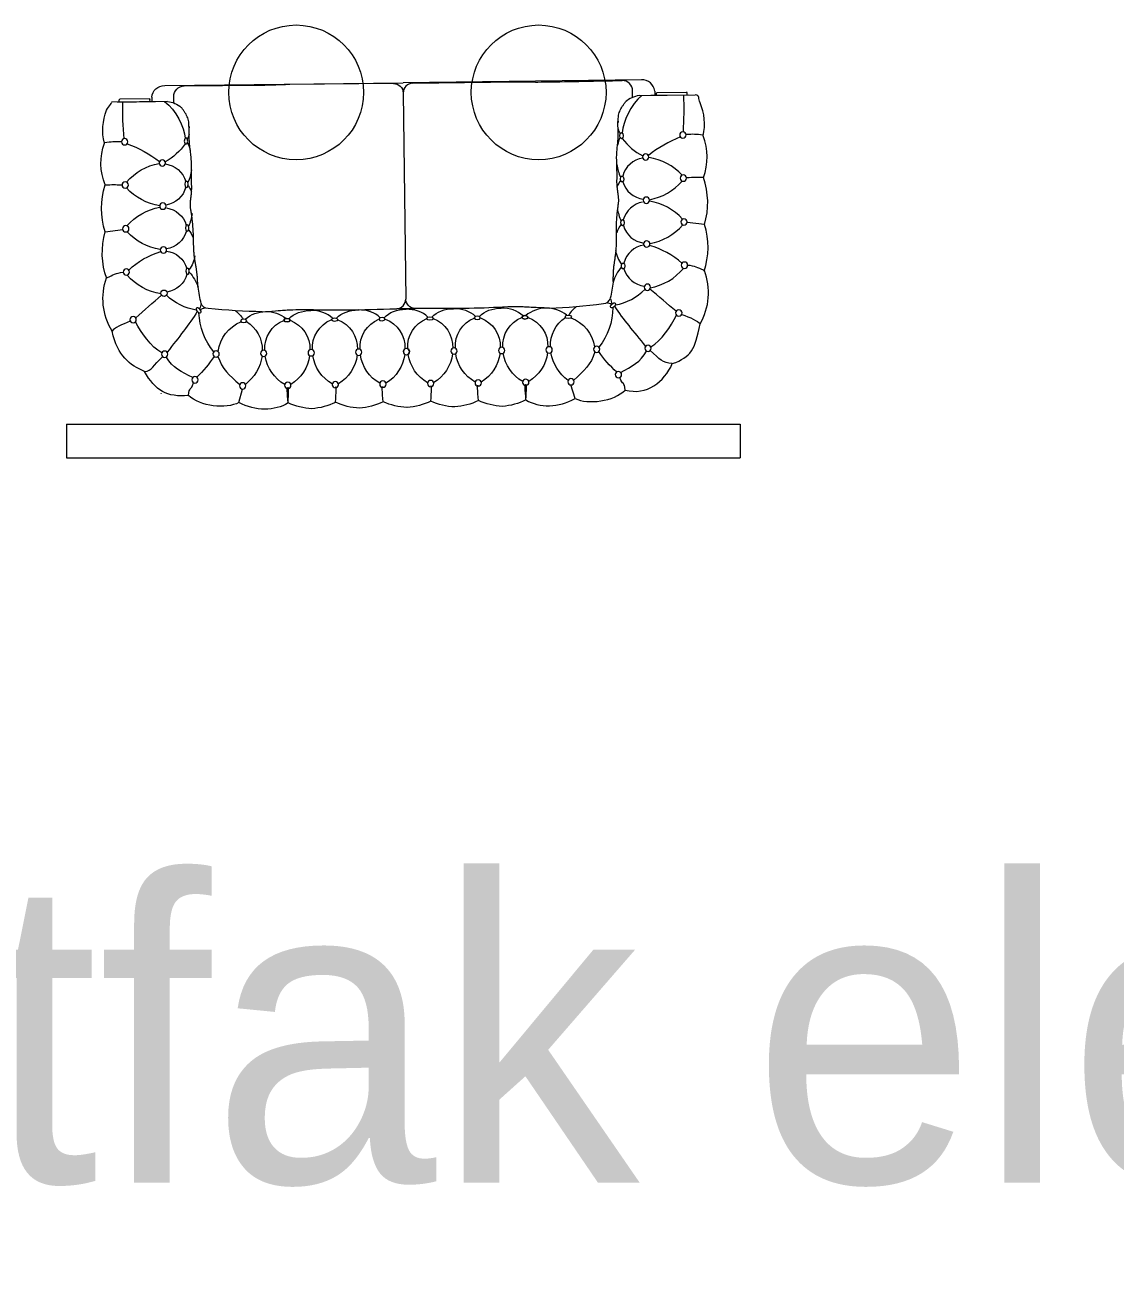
# Model space of a CAD drawing. Header units: centimetres. Extents: x -72470 to -43129, y -18750 to -16337.
# Drawn here: x -54531.6 to -54208, y -18641.7 to -18270.9 of the extents above; entities that cross this region are included whole.
import ezdxf

# ---------------------------------------------------------------- set-up
doc = ezdxf.new("R2010")
doc.units = ezdxf.units.CM
doc.header["$MEASUREMENT"] = 0
doc.linetypes.add('DUZ', pattern=[0])
doc.layers.get('0').update_dxf_attribs({"linetype": 'DUZ', "lineweight": 0})
doc.layers.add('Auto-AhsapMobilya', color=34, linetype='Continuous', lineweight=20)
doc.layers.add('TEFRIS', color=30, linetype='Continuous', lineweight=9)
doc.styles.add('TAKSİM', font='GOTHIC.TTF', dxfattribs={"height": 20})

# ---------------------------------------------------------------- blocks, each defined once
blk = doc.blocks.new('jkilil')
at = {"layer": 'Auto-AhsapMobilya'}
for p, q in [((-49196.3, 45460.7), (-49195.15, 45456.68)), ((-49096.5, 45460.7), (-49097.66, 45456.68)), ((-49143.7, 45433.42), (-49149.1, 45433.42)), ((-49149.1, 45433.42), (-49143.7, 45433.42)), ((-49146.4, 45369.4), (-49146.4, 45430.56)), ((-49146.4, 45369.4), (-49146.4, 45430.56)), ((-49235.38, 45409.52), (-49230.19, 45408.89)), ((-49057.43, 45409.52), (-49062.61, 45408.89)), ((-49216.43, 45371.03), (-49233.08, 45371.03)), ((-49231.23, 45371.03), (-49219.93, 45371.03)), ((-49230.73, 45371.03), (-49230.73, 45370.38)), ((-49221.81, 45370.19), (-49230.54, 45370.19)), ((-49221.61, 45371.03), (-49221.61, 45370.38)), ((-49221.09, 45369.74), (-49221.09, 45371.03)), ((-49076.37, 45371.03), (-49059.72, 45371.03)), ((-49061.57, 45371.03), (-49072.87, 45371.03)), ((-49071.71, 45369.74), (-49071.71, 45371.03)), ((-49071.19, 45371.03), (-49071.19, 45370.38)), ((-49071, 45370.19), (-49062.26, 45370.19)), ((-49062.07, 45371.03), (-49062.07, 45370.38)), ((-49217.17, 45366.33), (-49146.4, 45366.37)), ((-49149.26, 45366.54), (-49180.07, 45366.48)), ((-49075.63, 45366.33), (-49146.4, 45366.37)), ((-49143.54, 45366.54), (-49112.73, 45366.48))]:
    blk.add_line(p, q, dxfattribs=at)
for centre, radius in [((-49195.15, 45455.74), 0.937), ((-49181.73, 45455.74), 0.938), ((-49181.73, 45455.74), 0.938), ((-49167.61, 45455.74), 0.938), ((-49153.5, 45455.74), 0.938), ((-49139.3, 45455.74), 0.938), ((-49125.19, 45455.74), 0.938), ((-49111.07, 45455.74), 0.938), ((-49111.07, 45455.74), 0.938), ((-49097.66, 45455.74), 0.937), ((-49209.27, 45453.79), 0.957), ((-49209.27, 45453.79), 0.957), ((-49083.54, 45453.79), 0.957), ((-49083.54, 45453.79), 0.957), ((-49218.16, 45446.06), 0.937), ((-49202.91, 45446.17), 0.939), ((-49202.91, 45446.17), 0.939), ((-49202.91, 45446.17), 0.939), ((-49202.91, 45446.17), 0.939), ((-49188.78, 45446.18), 0.937), ((-49174.67, 45446.18), 0.94), ((-49174.67, 45446.18), 0.94), ((-49174.67, 45446.18), 0.94), ((-49174.67, 45446.18), 0.94), ((-49174.67, 45446.18), 0.937), ((-49160.56, 45446.18), 0.937), ((-49160.56, 45446.18), 0.937), ((-49146.44, 45446.18), 0.94), ((-49146.44, 45446.18), 0.94), ((-49146.44, 45446.18), 0.94), ((-49146.44, 45446.18), 0.94), ((-49146.44, 45446.18), 0.937), ((-49146.36, 45446.18), 0.94), ((-49146.36, 45446.18), 0.94), ((-49146.36, 45446.18), 0.94), ((-49146.36, 45446.18), 0.94), ((-49146.36, 45446.18), 0.937), ((-49132.25, 45446.18), 0.937), ((-49132.25, 45446.18), 0.937), ((-49118.13, 45446.18), 0.94), ((-49118.13, 45446.18), 0.94), ((-49118.13, 45446.18), 0.94), ((-49118.13, 45446.18), 0.94), ((-49118.13, 45446.18), 0.937), ((-49104.02, 45446.18), 0.937), ((-49089.89, 45446.17), 0.939), ((-49089.89, 45446.17), 0.939), ((-49089.89, 45446.17), 0.939), ((-49089.89, 45446.17), 0.939), ((-49074.64, 45446.06), 0.937), ((-49227.43, 45435.7), 0.956), ((-49065.37, 45435.7), 0.956), ((-49229.27, 45421.53), 0.939), ((-49063.53, 45421.53), 0.939), ((-49218.16, 45415.12), 0.937), ((-49218.16, 45415.12), 0.937), ((-49074.64, 45415.12), 0.937), ((-49074.64, 45415.12), 0.937), ((-49229.27, 45408.7), 0.939), ((-49063.53, 45408.7), 0.939), ((-49218.18, 45402.1), 0.939), ((-49074.62, 45402.1), 0.939), ((-49229.27, 45395.69), 0.939), ((-49063.53, 45395.69), 0.939), ((-49218.16, 45389.28), 0.937), ((-49074.64, 45389.28), 0.937), ((-49229.27, 45382.87), 0.939), ((-49063.53, 45382.87), 0.939)]:
    blk.add_circle(centre, radius, dxfattribs=at)
for centre, radius, start, end in [((-49173.57, 45443.67), 19.13, 93.3067, 115.2604), ((-49175.78, 45443.67), 19.13, 64.7396, 86.6933), ((-49159.45, 45443.67), 19.13, 93.3067, 115.2604), ((-49161.66, 45443.67), 19.13, 64.7396, 86.6933), ((-49161.66, 45443.67), 19.13, 64.7396, 86.6933), ((-49145.34, 45443.67), 19.13, 93.3067, 115.2604), ((-49147.47, 45443.67), 19.13, 64.7396, 86.6933), ((-49131.14, 45443.67), 19.13, 93.3067, 115.2604), ((-49131.14, 45443.67), 19.13, 93.3067, 115.2604), ((-49133.35, 45443.67), 19.13, 64.7396, 86.6933), ((-49117.03, 45443.67), 19.13, 93.3067, 115.2604), ((-49119.23, 45443.67), 19.13, 64.7396, 86.6933), ((-49228.94, 45430.4), 30.29, 32.9588, 48.1933), ((-49202.24, 45444.77), 13.18, 9.7049, 53.0528), ((-49176.69, 45445.35), 11.74, 120.3941, 171.9802), ((-49186.77, 45445.35), 11.74, 8.0198, 59.6059), ((-49162.58, 45445.35), 11.74, 120.3941, 171.9802), ((-49172.65, 45445.35), 11.74, 8.0198, 59.6059), ((-49148.46, 45445.35), 11.74, 120.3941, 171.9802), ((-49158.53, 45445.35), 11.74, 8.0198, 59.6059), ((-49134.27, 45445.35), 11.74, 120.3941, 171.9802), ((-49144.34, 45445.35), 11.74, 8.0198, 59.6059), ((-49120.15, 45445.35), 11.74, 120.3941, 171.9802), ((-49130.22, 45445.35), 11.74, 8.0198, 59.6059), ((-49106.03, 45445.35), 11.74, 120.3941, 171.9802), ((-49116.11, 45445.35), 11.74, 8.0198, 59.6059), ((-49090.56, 45444.77), 13.18, 126.9472, 170.2951), ((-49063.86, 45430.4), 30.29, 131.8067, 147.0412), ((-49188.66, 45433.46), 19.19, 141.0604, 178.7931), ((-49104.14, 45433.46), 19.19, 1.2069, 38.9396), ((-49191.21, 45447.14), 11.24, 188.6612, 248.1228), ((-49199.23, 45445.08), 10.06, 302.9964, 1.3646), ((-49179.43, 45444.83), 8.98, 176.8283, 248.7791), ((-49184.02, 45444.83), 8.98, 291.2209, 3.1717), ((-49165.32, 45444.83), 8.98, 176.8283, 248.7791), ((-49169.91, 45444.83), 8.98, 291.2209, 3.1717), ((-49151.2, 45444.83), 8.98, 176.8283, 248.7791), ((-49155.79, 45444.83), 8.98, 291.2209, 3.1717), ((-49137.01, 45444.83), 8.98, 176.8283, 248.7791), ((-49141.6, 45444.83), 8.98, 291.2209, 3.1717), ((-49122.89, 45444.83), 8.98, 176.8283, 248.7791), ((-49127.48, 45444.83), 8.98, 291.2209, 3.1717), ((-49108.78, 45444.83), 8.98, 176.8283, 248.7791), ((-49113.37, 45444.83), 8.98, 291.2209, 3.1717), ((-49093.57, 45445.08), 10.06, 178.6354, 237.0036), ((-49101.6, 45447.14), 11.24, 291.8772, 351.3388), ((-49160.02, 45420.14), 48.37, 166.9084, 172.6743), ((-49132.78, 45420.14), 48.37, 7.3257, 13.0916)]:
    blk.add_arc(centre, radius, start, end, dxfattribs=at)
for points in [[(-49196.3, 45460.7), (-49200.25, 45462.62), (-49207.73, 45461.75), (-49211.24, 45458.37)], [(-49181.72, 45460.97), (-49185.66, 45463.43), (-49191.47, 45463.33), (-49196.3, 45460.7)], [(-49181.72, 45460.97), (-49181.96, 45458.25), (-49181.99, 45455.51), (-49181.77, 45456.68)], [(-49181.73, 45460.97), (-49181.5, 45458.25), (-49181.47, 45455.51), (-49181.68, 45456.68)], [(-49167.61, 45460.97), (-49167.38, 45458.25), (-49167.35, 45455.51), (-49167.57, 45456.68)], [(-49153.5, 45460.97), (-49153.73, 45458.25), (-49153.76, 45455.51), (-49153.55, 45456.68)], [(-49139.3, 45460.97), (-49139.07, 45458.25), (-49139.04, 45455.51), (-49139.26, 45456.68)], [(-49125.19, 45460.97), (-49125.42, 45458.25), (-49125.45, 45455.51), (-49125.24, 45456.68)], [(-49111.07, 45460.97), (-49111.3, 45458.25), (-49111.33, 45455.51), (-49111.12, 45456.68)], [(-49111.08, 45460.97), (-49107.14, 45463.43), (-49101.33, 45463.33), (-49096.5, 45460.7)], [(-49111.08, 45460.97), (-49110.85, 45458.25), (-49110.82, 45455.51), (-49111.03, 45456.68)], [(-49096.5, 45460.7), (-49092.55, 45462.62), (-49085.07, 45461.75), (-49081.56, 45458.37)], [(-49211.24, 45458.37), (-49217.64, 45459), (-49221.17, 45456.8), (-49224.2, 45451.13)], [(-49211.24, 45458.37), (-49211.04, 45455.77), (-49210.52, 45457.11), (-49209.7, 45454.64)], [(-49081.56, 45458.37), (-49081.76, 45455.77), (-49082.28, 45457.11), (-49083.1, 45454.64)], [(-49081.56, 45458.37), (-49075.16, 45460.21), (-49069.94, 45456.1), (-49067.49, 45450.72)], [(-49209.95, 45453.12), (-49213.23, 45451.33), (-49215.93, 45450.17), (-49217.73, 45446.89)], [(-49202.37, 45446.95), (-49201.14, 45450.7), (-49199.13, 45452.47), (-49195.97, 45455.3)], [(-49090.43, 45446.95), (-49091.66, 45450.7), (-49093.67, 45452.47), (-49096.83, 45455.3)], [(-49082.86, 45453.12), (-49079.57, 45451.33), (-49076.87, 45450.17), (-49075.07, 45446.89)], [(-49224.2, 45451.13), (-49228.62, 45449.14), (-49232.11, 45446.5), (-49233.68, 45439.04)], [(-49224.2, 45451.13), (-49221.86, 45450.93), (-49221.79, 45449.35), (-49218.78, 45446.76)], [(-49067.49, 45450.72), (-49070.49, 45450.52), (-49071.02, 45449.35), (-49074.02, 45446.76)], [(-49067.49, 45450.72), (-49061.8, 45448.73), (-49060.72, 45446.71), (-49059.12, 45439.04)], [(-49219, 45445.63), (-49222.27, 45443.83), (-49224.97, 45439.67), (-49226.76, 45436.38)], [(-49208.35, 45433.49), (-49210.84, 45437.43), (-49213.89, 45440.98), (-49217.41, 45445.49)], [(-49084.45, 45433.49), (-49081.97, 45437.43), (-49078.91, 45440.98), (-49075.39, 45445.49)], [(-49073.81, 45445.63), (-49070.53, 45443.83), (-49067.83, 45439.67), (-49066.04, 45436.38)], [(-49233.68, 45439.04), (-49236.55, 45434.25), (-49237.1, 45428.41), (-49235.17, 45423.17)], [(-49228.28, 45436.13), (-49230.73, 45437.11), (-49233.18, 45438.08), (-49233.68, 45439.04)], [(-49064.52, 45436.13), (-49062.07, 45437.11), (-49059.63, 45438.08), (-49059.12, 45439.04)], [(-49059.12, 45439.04), (-49056.25, 45434.25), (-49055.7, 45428.41), (-49057.64, 45423.17)], [(-49226.63, 45435.17), (-49224.08, 45432.93), (-49221.49, 45430.72), (-49218.88, 45428.54)], [(-49196.98, 45433.52), (-49196.07, 45434.16), (-49195.31, 45434.98), (-49194.73, 45435.92)], [(-49194.15, 45435.97), (-49190.6, 45433.05), (-49185.5, 45433.06), (-49181.95, 45435.93)], [(-49181.15, 45436.02), (-49179.63, 45434.39), (-49177.19, 45433.62), (-49174.67, 45433.62)], [(-49181.15, 45436.02), (-49179.63, 45434.39), (-49177.19, 45433.62), (-49174.67, 45433.62)], [(-49168.19, 45436.02), (-49169.71, 45434.39), (-49172.15, 45433.62), (-49174.67, 45433.62)], [(-49167.03, 45436.02), (-49165.51, 45434.39), (-49163.07, 45433.62), (-49160.55, 45433.62)], [(-49154.07, 45436.02), (-49155.59, 45434.39), (-49158.03, 45433.62), (-49160.55, 45433.62)], [(-49152.92, 45436.02), (-49151.4, 45434.39), (-49148.96, 45433.62), (-49146.44, 45433.62)], [(-49152.92, 45436.02), (-49151.4, 45434.39), (-49148.96, 45433.62), (-49146.44, 45433.62)], [(-49139.89, 45436.02), (-49141.4, 45434.39), (-49143.84, 45433.62), (-49146.36, 45433.62)], [(-49139.89, 45436.02), (-49141.4, 45434.39), (-49143.84, 45433.62), (-49146.36, 45433.62)], [(-49138.73, 45436.02), (-49137.21, 45434.39), (-49134.78, 45433.62), (-49132.25, 45433.62)], [(-49125.78, 45436.02), (-49127.29, 45434.39), (-49129.73, 45433.62), (-49132.25, 45433.62)], [(-49124.61, 45436.02), (-49123.09, 45434.39), (-49120.65, 45433.62), (-49118.13, 45433.62)], [(-49111.65, 45436.02), (-49113.17, 45434.39), (-49115.61, 45433.62), (-49118.13, 45433.62)], [(-49111.65, 45436.02), (-49113.17, 45434.39), (-49115.61, 45433.62), (-49118.13, 45433.62)], [(-49098.65, 45435.97), (-49102.2, 45433.05), (-49107.3, 45433.06), (-49110.85, 45435.93)], [(-49095.83, 45433.52), (-49096.73, 45434.16), (-49097.49, 45434.98), (-49098.07, 45435.92)], [(-49066.17, 45435.17), (-49068.72, 45432.93), (-49071.31, 45430.72), (-49073.92, 45428.54)], [(-49208.62, 45433.09), (-49211.96, 45432.51), (-49215.04, 45430.93), (-49217.46, 45428.56)], [(-49207.14, 45431.1), (-49207.27, 45431.66), (-49207.45, 45432.2), (-49207.68, 45432.74)], [(-49207.49, 45432.92), (-49207.02, 45432.72), (-49206.54, 45432.56), (-49206.04, 45432.43)], [(-49205.1, 45432.63), (-49206.02, 45432.66), (-49206.85, 45432.06), (-49207.12, 45431.18)], [(-49189.08, 45433.79), (-49194.15, 45433.65), (-49199.64, 45433.3), (-49205.1, 45432.63)], [(-49189.08, 45433.79), (-49179.73, 45433.35), (-49184.49, 45433.32), (-49175.14, 45433.29)], [(-49175.14, 45433.29), (-49168.16, 45433.72), (-49160, 45433.59), (-49149.1, 45433.42)], [(-49149.1, 45433.42), (-49147.58, 45433.33), (-49146.4, 45432.07), (-49146.4, 45430.56)], [(-49146.4, 45433.62), (-49146.41, 45433.62), (-49146.43, 45433.62), (-49146.44, 45433.62)], [(-49146.4, 45433.62), (-49146.41, 45433.62), (-49146.43, 45433.62), (-49146.44, 45433.62)], [(-49146.4, 45433.62), (-49146.39, 45433.62), (-49146.38, 45433.62), (-49146.36, 45433.62)], [(-49146.4, 45433.62), (-49146.39, 45433.62), (-49146.38, 45433.62), (-49146.36, 45433.62)], [(-49143.7, 45433.42), (-49145.22, 45433.33), (-49146.4, 45432.07), (-49146.4, 45430.56)], [(-49117.67, 45433.29), (-49124.64, 45433.72), (-49132.8, 45433.59), (-49143.7, 45433.42)], [(-49103.72, 45433.79), (-49113.07, 45433.35), (-49108.32, 45433.32), (-49117.67, 45433.29)], [(-49103.72, 45433.79), (-49098.65, 45433.65), (-49093.16, 45433.3), (-49087.7, 45432.63)], [(-49087.7, 45432.63), (-49086.78, 45432.66), (-49085.95, 45432.06), (-49085.68, 45431.18)], [(-49085.31, 45432.92), (-49085.78, 45432.72), (-49086.26, 45432.56), (-49086.76, 45432.43)], [(-49085.67, 45431.1), (-49085.53, 45431.66), (-49085.35, 45432.2), (-49085.13, 45432.74)], [(-49084.18, 45433.09), (-49080.85, 45432.51), (-49077.76, 45430.93), (-49075.35, 45428.56)], [(-49218.98, 45428.14), (-49222.89, 45427.48), (-49226.46, 45425.46), (-49229.04, 45422.44)], [(-49211.28, 45422.38), (-49212.06, 45425.17), (-49214.42, 45427.23), (-49217.28, 45427.62)], [(-49081.52, 45422.38), (-49080.74, 45425.17), (-49078.39, 45427.23), (-49075.52, 45427.62)], [(-49073.82, 45428.14), (-49069.91, 45427.48), (-49066.35, 45425.46), (-49063.77, 45422.44)], [(-49235.1, 45423.42), (-49236.65, 45418.93), (-49236.74, 45414.07), (-49235.38, 45409.52)], [(-49210.58, 45421.81), (-49209.41, 45423.11), (-49208.53, 45424.64), (-49208, 45426.31)], [(-49082.23, 45421.81), (-49083.39, 45423.11), (-49084.27, 45424.64), (-49084.8, 45426.31)], [(-49057.7, 45423.42), (-49056.16, 45418.93), (-49056.06, 45414.07), (-49057.43, 45409.52)], [(-49235.17, 45423.17), (-49232.95, 45422.32), (-49232.57, 45421.79), (-49230.2, 45421.6)], [(-49228.55, 45420.94), (-49225.82, 45418.42), (-49222.55, 45416.58), (-49218.98, 45415.58)], [(-49217.28, 45415.44), (-49214.42, 45415.83), (-49212.06, 45417.89), (-49211.28, 45420.68)], [(-49208.84, 45416.94), (-49209.11, 45418.43), (-49209.72, 45419.83), (-49210.63, 45421.05)], [(-49083.96, 45416.94), (-49083.69, 45418.43), (-49083.08, 45419.83), (-49082.18, 45421.05)], [(-49075.52, 45415.44), (-49078.39, 45415.83), (-49080.74, 45417.89), (-49081.52, 45420.68)], [(-49064.26, 45420.94), (-49066.98, 45418.42), (-49070.26, 45416.58), (-49073.82, 45415.58)], [(-49057.64, 45423.17), (-49059.85, 45422.32), (-49060.23, 45421.79), (-49062.6, 45421.6)], [(-49219.09, 45414.98), (-49222.88, 45414.34), (-49226.34, 45412.43), (-49228.9, 45409.56)], [(-49211.28, 45409.56), (-49212.06, 45412.34), (-49214.42, 45414.4), (-49217.28, 45414.8)], [(-49081.52, 45409.56), (-49080.74, 45412.34), (-49078.39, 45414.4), (-49075.52, 45414.8)], [(-49073.71, 45414.98), (-49069.92, 45414.34), (-49066.47, 45412.43), (-49063.9, 45409.56)], [(-49235.38, 45409.52), (-49236.79, 45404.98), (-49236.74, 45400.11), (-49235.23, 45395.6)], [(-49210.63, 45409.18), (-49210.07, 45409.94), (-49209.62, 45410.76), (-49209.3, 45411.65)], [(-49082.18, 45409.18), (-49082.74, 45409.94), (-49083.19, 45410.76), (-49083.51, 45411.65)], [(-49057.43, 45409.52), (-49056.01, 45404.98), (-49056.06, 45400.11), (-49057.57, 45395.6)], [(-49228.9, 45407.84), (-49226.34, 45404.97), (-49222.88, 45403.06), (-49219.09, 45402.42)], [(-49217.08, 45402.64), (-49214.31, 45403.1), (-49212.04, 45405.14), (-49211.28, 45407.85)], [(-49209.55, 45404.43), (-49209.74, 45405.74), (-49210.1, 45407.01), (-49210.63, 45408.23)], [(-49083.25, 45404.43), (-49083.07, 45405.74), (-49082.7, 45407.01), (-49082.18, 45408.23)], [(-49075.72, 45402.64), (-49078.5, 45403.1), (-49080.76, 45405.14), (-49081.52, 45407.85)], [(-49063.9, 45407.84), (-49066.47, 45404.97), (-49069.92, 45403.06), (-49073.71, 45402.42)], [(-49219.09, 45401.97), (-49222.88, 45401.33), (-49226.34, 45399.42), (-49228.9, 45396.56)], [(-49211.28, 45396.55), (-49212.06, 45399.33), (-49214.42, 45401.39), (-49217.28, 45401.78)], [(-49081.52, 45396.55), (-49080.74, 45399.33), (-49078.39, 45401.39), (-49075.52, 45401.78)], [(-49073.71, 45401.97), (-49069.92, 45401.33), (-49066.47, 45399.42), (-49063.9, 45396.56)], [(-49210.63, 45396.17), (-49210.22, 45396.71), (-49209.88, 45397.29), (-49209.6, 45397.9)], [(-49082.18, 45396.17), (-49082.58, 45396.71), (-49082.92, 45397.29), (-49083.2, 45397.9)], [(-49235.23, 45395.6), (-49236.76, 45391.6), (-49236.79, 45387.19), (-49235.31, 45383.18)], [(-49235.23, 45395.6), (-49232.91, 45395.48), (-49232.53, 45395.5), (-49230.21, 45395.65)], [(-49228.9, 45394.83), (-49226.34, 45391.96), (-49222.88, 45390.05), (-49219.09, 45389.41)], [(-49217.28, 45389.6), (-49214.42, 45390), (-49212.06, 45392.05), (-49211.28, 45394.84)], [(-49209.55, 45391.42), (-49209.74, 45392.73), (-49210.1, 45394), (-49210.63, 45395.21)], [(-49083.25, 45391.42), (-49083.07, 45392.73), (-49082.7, 45394), (-49082.18, 45395.21)], [(-49075.52, 45389.6), (-49078.39, 45390), (-49080.74, 45392.05), (-49081.52, 45394.84)], [(-49063.9, 45394.83), (-49066.47, 45391.96), (-49069.92, 45390.05), (-49073.71, 45389.41)], [(-49057.57, 45395.6), (-49059.89, 45395.48), (-49060.27, 45395.5), (-49062.59, 45395.65)], [(-49057.57, 45395.6), (-49056.04, 45391.6), (-49056.01, 45387.19), (-49057.49, 45383.18)], [(-49228.55, 45383.46), (-49225.11, 45384.78), (-49221.89, 45386.58), (-49218.98, 45388.82)], [(-49211.28, 45383.72), (-49212.88, 45385.88), (-49214.92, 45387.67), (-49217.28, 45388.96)], [(-49081.52, 45383.72), (-49079.92, 45385.88), (-49077.88, 45387.67), (-49075.52, 45388.96)], [(-49064.26, 45383.46), (-49067.69, 45384.78), (-49070.91, 45386.58), (-49073.82, 45388.82)], [(-49235.31, 45383.18), (-49236.07, 45379.92), (-49235.8, 45376.51), (-49234.52, 45373.42)], [(-49235.33, 45383.02), (-49232.98, 45382.72), (-49232.56, 45382.64), (-49230.2, 45382.78)], [(-49210.63, 45383.34), (-49210.3, 45384.1), (-49210.03, 45384.88), (-49209.84, 45385.68)], [(-49082.18, 45383.34), (-49082.51, 45384.1), (-49082.77, 45384.88), (-49082.97, 45385.68)], [(-49057.47, 45383.02), (-49059.82, 45382.72), (-49060.24, 45382.64), (-49062.6, 45382.78)], [(-49057.49, 45383.18), (-49056.73, 45379.92), (-49057.01, 45376.51), (-49058.28, 45373.42)], [(-49229.44, 45381.94), (-49229.7, 45378.31), (-49229.8, 45374.66), (-49229.7, 45371.03)], [(-49217.28, 45371.03), (-49213.83, 45373.69), (-49211.66, 45378.65), (-49211.28, 45382.01)], [(-49210.07, 45380.83), (-49210.21, 45381.33), (-49210.42, 45381.81), (-49210.67, 45382.27)], [(-49082.74, 45380.83), (-49082.59, 45381.33), (-49082.39, 45381.81), (-49082.13, 45382.27)], [(-49075.52, 45371.03), (-49078.97, 45373.69), (-49081.14, 45378.65), (-49081.52, 45382.01)], [(-49063.36, 45381.94), (-49063.1, 45378.31), (-49063.01, 45374.66), (-49063.1, 45371.03)], [(-49234.52, 45373.42), (-49233.91, 45372.06), (-49232.62, 45371.15), (-49233.08, 45371.03)], [(-49216.42, 45371.03), (-49214.92, 45371.21), (-49213.5, 45371.85), (-49212.35, 45372.85)], [(-49214.48, 45371.53), (-49214.5, 45370.89), (-49214.51, 45370.25), (-49214.53, 45369.61)], [(-49076.38, 45371.03), (-49077.89, 45371.21), (-49079.3, 45371.85), (-49080.45, 45372.85)], [(-49078.32, 45371.53), (-49078.3, 45370.89), (-49078.29, 45370.25), (-49078.27, 45369.61)], [(-49058.28, 45373.42), (-49058.89, 45372.06), (-49058.23, 45371.15), (-49059.72, 45371.03)], [(-49230.73, 45370.38), (-49230.73, 45370.28), (-49230.65, 45370.19), (-49230.54, 45370.19)], [(-49221.81, 45370.19), (-49221.7, 45370.19), (-49221.61, 45370.28), (-49221.61, 45370.38)], [(-49221.09, 45369.74), (-49220.9, 45367.74), (-49219.17, 45366.24), (-49217.17, 45366.33)], [(-49214.53, 45369.61), (-49214.52, 45367.9), (-49213.14, 45366.51), (-49211.42, 45366.48)], [(-49149.26, 45366.54), (-49147.68, 45366.54), (-49146.4, 45367.82), (-49146.4, 45369.4)], [(-49143.54, 45366.54), (-49145.12, 45366.54), (-49146.4, 45367.82), (-49146.4, 45369.4)], [(-49078.27, 45369.61), (-49078.28, 45367.9), (-49079.67, 45366.51), (-49081.38, 45366.48)], [(-49071.71, 45369.74), (-49071.9, 45367.74), (-49073.63, 45366.24), (-49075.63, 45366.33)], [(-49071, 45370.19), (-49071.1, 45370.19), (-49071.19, 45370.28), (-49071.19, 45370.38)], [(-49062.07, 45370.38), (-49062.07, 45370.28), (-49062.15, 45370.19), (-49062.26, 45370.19)], [(-49188.68, 45366.64), (-49196.26, 45366.59), (-49203.84, 45366.54), (-49211.42, 45366.48)], [(-49180.07, 45366.48), (-49187.65, 45366.54), (-49181.11, 45366.59), (-49188.68, 45366.64)], [(-49112.73, 45366.48), (-49105.15, 45366.54), (-49111.7, 45366.59), (-49104.12, 45366.64)], [(-49104.12, 45366.64), (-49096.54, 45366.59), (-49088.96, 45366.54), (-49081.38, 45366.48)]]:
    blk.add_open_spline(points, degree=3, dxfattribs=at)
for points, knots in [([(-49193.65, 45436.42), (-49193.69, 45437.09), (-49195.52, 45437.09), (-49195.56, 45436.42), (-49195.51, 45435.75), (-49193.69, 45435.75), (-49193.65, 45436.42)], [0, 0, 0, 0, 1, 1, 1, 2, 2, 2, 2]), ([(-49182.69, 45436.42), (-49182.64, 45435.76), (-49180.83, 45435.75), (-49180.78, 45436.42), (-49180.83, 45437.1), (-49182.65, 45437.09), (-49182.69, 45436.42)], [0, 0, 0, 0, 1, 1, 1, 2, 2, 2, 2]), ([(-49182.68, 45436.42), (-49182.64, 45435.76), (-49180.83, 45435.75), (-49180.77, 45436.42), (-49180.82, 45437.1), (-49182.64, 45437.09), (-49182.68, 45436.42)], [0, 0, 0, 0, 1, 1, 1, 2, 2, 2, 2]), ([(-49180.77, 45436.42), (-49180.82, 45435.76), (-49182.63, 45435.75), (-49182.68, 45436.42), (-49182.63, 45437.1), (-49180.81, 45437.09), (-49180.77, 45436.42)], [0, 0, 0, 0, 1, 1, 1, 2, 2, 2, 2]), ([(-49166.65, 45436.42), (-49166.7, 45435.76), (-49168.51, 45435.75), (-49168.57, 45436.42), (-49168.51, 45437.1), (-49166.7, 45437.09), (-49166.65, 45436.42)], [0, 0, 0, 0, 1, 1, 1, 2, 2, 2, 2]), ([(-49154.46, 45436.42), (-49154.41, 45435.76), (-49152.6, 45435.75), (-49152.54, 45436.42), (-49152.6, 45437.1), (-49154.42, 45437.09), (-49154.46, 45436.42)], [0, 0, 0, 0, 1, 1, 1, 2, 2, 2, 2]), ([(-49138.34, 45436.42), (-49138.39, 45435.76), (-49140.2, 45435.75), (-49140.26, 45436.42), (-49140.2, 45437.1), (-49138.39, 45437.09), (-49138.34, 45436.42)], [0, 0, 0, 0, 1, 1, 1, 2, 2, 2, 2]), ([(-49126.15, 45436.42), (-49126.1, 45435.76), (-49124.29, 45435.75), (-49124.23, 45436.42), (-49124.29, 45437.1), (-49126.11, 45437.09), (-49126.15, 45436.42)], [0, 0, 0, 0, 1, 1, 1, 2, 2, 2, 2]), ([(-49110.12, 45436.42), (-49110.17, 45435.76), (-49111.97, 45435.75), (-49112.03, 45436.42), (-49111.98, 45437.1), (-49110.16, 45437.09), (-49110.12, 45436.42)], [0, 0, 0, 0, 1, 1, 1, 2, 2, 2, 2]), ([(-49112.03, 45436.42), (-49111.98, 45435.76), (-49110.17, 45435.75), (-49110.12, 45436.42), (-49110.17, 45437.1), (-49111.99, 45437.09), (-49112.03, 45436.42)], [0, 0, 0, 0, 1, 1, 1, 2, 2, 2, 2]), ([(-49110.11, 45436.42), (-49110.16, 45435.76), (-49111.97, 45435.75), (-49112.02, 45436.42), (-49111.97, 45437.1), (-49110.15, 45437.09), (-49110.11, 45436.42)], [0, 0, 0, 0, 1, 1, 1, 2, 2, 2, 2]), ([(-49099.15, 45436.42), (-49099.11, 45437.09), (-49097.29, 45437.09), (-49097.24, 45436.42), (-49097.29, 45435.75), (-49099.11, 45435.75), (-49099.15, 45436.42)], [0, 0, 0, 0, 1, 1, 1, 2, 2, 2, 2]), ([(-49207.26, 45433.86), (-49207.77, 45434.3), (-49209.05, 45433.02), (-49208.62, 45432.51), (-49208.1, 45432.07), (-49206.82, 45433.35), (-49207.26, 45433.86)], [0, 0, 0, 0, 1, 1, 1, 2, 2, 2, 2]), ([(-49085.54, 45433.86), (-49085.03, 45434.3), (-49083.75, 45433.02), (-49084.19, 45432.51), (-49084.7, 45432.07), (-49085.98, 45433.35), (-49085.54, 45433.86)], [0, 0, 0, 0, 1, 1, 1, 2, 2, 2, 2]), ([(-49217.22, 45427.94), (-49217.22, 45428.46), (-49217.65, 45428.88), (-49218.16, 45428.88), (-49218.68, 45428.88), (-49219.1, 45428.46), (-49219.1, 45427.94)], [0, 0, 0, 0, 1, 1, 1, 2, 2, 2, 2]), ([(-49219.1, 45427.94), (-49219.1, 45427.42), (-49218.68, 45427), (-49218.16, 45427), (-49217.65, 45427), (-49217.22, 45427.42), (-49217.22, 45427.94)], [0, 0, 0, 0, 1, 1, 1, 2, 2, 2, 2]), ([(-49075.58, 45427.94), (-49075.58, 45428.46), (-49075.16, 45428.88), (-49074.64, 45428.88), (-49074.12, 45428.88), (-49073.7, 45428.46), (-49073.7, 45427.94)], [0, 0, 0, 0, 1, 1, 1, 2, 2, 2, 2]), ([(-49073.7, 45427.94), (-49073.7, 45427.42), (-49074.12, 45427), (-49074.64, 45427), (-49075.16, 45427), (-49075.58, 45427.42), (-49075.58, 45427.94)], [0, 0, 0, 0, 1, 1, 1, 2, 2, 2, 2]), ([(-49208.07, 45426.09), (-49208.08, 45425.68), (-49208.09, 45425.28), (-49208.11, 45424.87), (-49208.13, 45424.43), (-49208.14, 45423.98), (-49208.17, 45423.54), (-49208.2, 45423.14), (-49208.22, 45422.75), (-49208.26, 45422.36), (-49208.28, 45422.18), (-49208.29, 45421.99), (-49208.31, 45421.81), (-49208.34, 45421.63), (-49208.36, 45421.46), (-49208.39, 45421.28), (-49208.41, 45421.11), (-49208.43, 45420.93), (-49208.46, 45420.76), (-49208.49, 45420.58), (-49208.52, 45420.41), (-49208.55, 45420.23), (-49208.6, 45419.86), (-49208.67, 45419.49), (-49208.73, 45419.13), (-49208.77, 45418.93), (-49208.79, 45418.73), (-49208.83, 45418.54), (-49208.86, 45418.32), (-49208.89, 45418.11), (-49208.92, 45417.9), (-49208.95, 45417.68), (-49208.98, 45417.45), (-49209, 45417.23), (-49209.01, 45417.11), (-49209.02, 45416.99), (-49209.03, 45416.87), (-49209.05, 45416.75), (-49209.06, 45416.63), (-49209.07, 45416.51), (-49209.09, 45416.25), (-49209.11, 45415.99), (-49209.12, 45415.74), (-49209.13, 45415.47), (-49209.15, 45415.19), (-49209.15, 45414.93), (-49209.16, 45414.64), (-49209.16, 45414.35), (-49209.17, 45414.07), (-49209.17, 45413.77), (-49209.17, 45413.47), (-49209.18, 45413.17), (-49209.18, 45412.85), (-49209.18, 45412.54), (-49209.18, 45412.23), (-49209.19, 45411.91), (-49209.19, 45411.59), (-49209.2, 45411.26), (-49209.21, 45410.61), (-49209.23, 45409.96), (-49209.26, 45409.31), (-49209.28, 45408.68), (-49209.32, 45408.05), (-49209.37, 45407.42), (-49209.39, 45407.13), (-49209.42, 45406.84), (-49209.44, 45406.54), (-49209.47, 45406.27), (-49209.5, 45405.99), (-49209.53, 45405.72), (-49209.56, 45405.46), (-49209.59, 45405.21), (-49209.63, 45404.96), (-49209.65, 45404.73), (-49209.69, 45404.5), (-49209.72, 45404.27), (-49209.76, 45404.07), (-49209.78, 45403.86), (-49209.81, 45403.66), (-49209.84, 45403.48), (-49209.87, 45403.29), (-49209.9, 45403.11), (-49209.92, 45402.94), (-49209.94, 45402.78), (-49209.95, 45402.61), (-49209.97, 45402.46), (-49209.98, 45402.3), (-49209.99, 45402.15), (-49209.99, 45402), (-49209.99, 45401.85), (-49209.99, 45401.69), (-49209.99, 45401.54), (-49209.98, 45401.38), (-49209.97, 45401.23), (-49209.95, 45401.07), (-49209.94, 45400.91), (-49209.92, 45400.75), (-49209.91, 45400.58), (-49209.89, 45400.41), (-49209.87, 45400.25), (-49209.85, 45400.07), (-49209.82, 45399.9), (-49209.8, 45399.72), (-49209.78, 45399.54), (-49209.76, 45399.37), (-49209.73, 45399.19), (-49209.69, 45398.82), (-49209.65, 45398.47), (-49209.62, 45398.11), (-49209.58, 45397.76), (-49209.56, 45397.42), (-49209.55, 45397.08), (-49209.54, 45396.92), (-49209.54, 45396.76), (-49209.54, 45396.6), (-49209.54, 45396.45), (-49209.54, 45396.3), (-49209.54, 45396.15), (-49209.55, 45396.01), (-49209.55, 45395.87), (-49209.56, 45395.73), (-49209.56, 45395.59), (-49209.57, 45395.45), (-49209.57, 45395.31), (-49209.58, 45395.18), (-49209.59, 45395.04), (-49209.59, 45394.91), (-49209.59, 45394.77), (-49209.59, 45394.63), (-49209.6, 45394.49), (-49209.6, 45394.22), (-49209.6, 45393.95), (-49209.59, 45393.67), (-49209.59, 45393.4), (-49209.59, 45393.12), (-49209.58, 45392.85), (-49209.57, 45392.57), (-49209.57, 45392.3), (-49209.56, 45392.02), (-49209.55, 45391.48), (-49209.54, 45390.93), (-49209.53, 45390.38), (-49209.53, 45390.1), (-49209.53, 45389.83), (-49209.53, 45389.56), (-49209.54, 45389.29), (-49209.54, 45389.01), (-49209.55, 45388.74), (-49209.56, 45388.61), (-49209.56, 45388.47), (-49209.57, 45388.33), (-49209.58, 45388.2), (-49209.59, 45388.06), (-49209.6, 45387.93), (-49209.62, 45387.66), (-49209.64, 45387.38), (-49209.68, 45387.12), (-49209.7, 45386.84), (-49209.73, 45386.57), (-49209.76, 45386.3), (-49209.79, 45386.03), (-49209.82, 45385.76), (-49209.85, 45385.49), (-49209.89, 45385.22), (-49209.92, 45384.95), (-49209.95, 45384.67), (-49209.97, 45384.4), (-49210, 45384.12), (-49210.02, 45383.85), (-49210.04, 45383.57), (-49210.05, 45383.3), (-49210.07, 45383.02), (-49210.07, 45382.88), (-49210.08, 45382.74), (-49210.08, 45382.6), (-49210.08, 45382.46), (-49210.08, 45382.32), (-49210.08, 45382.18), (-49210.08, 45381.9), (-49210.08, 45381.62), (-49210.07, 45381.34), (-49210.07, 45381.05), (-49210.06, 45380.77), (-49210.06, 45380.49), (-49210.05, 45380.2), (-49210.05, 45379.92), (-49210.05, 45379.64), (-49210.04, 45379.37), (-49210.05, 45379.09), (-49210.05, 45378.81), (-49210.07, 45378.53), (-49210.08, 45378.26), (-49210.1, 45378.96), (-49210.13, 45378.69), (-49210.16, 45378.42), (-49210.2, 45377.18), (-49210.25, 45376.92), (-49210.3, 45376.65), (-49210.37, 45376.4), (-49210.44, 45376.14), (-49210.52, 45375.89), (-49210.63, 45375.64), (-49210.82, 45375.14), (-49211.09, 45374.66), (-49211.38, 45374.21), (-49211.54, 45373.98), (-49211.69, 45373.75), (-49211.86, 45373.52), (-49212.02, 45373.3), (-49212.19, 45373.07), (-49212.35, 45372.85)], [10.194239, 10.194239, 10.194239, 10.194239, 11, 11, 11, 12, 12, 12, 13, 13, 13, 14, 14, 14, 15, 15, 15, 16, 16, 16, 17, 17, 17, 18, 18, 18, 19, 19, 19, 20, 20, 20, 21, 21, 21, 22, 22, 22, 23, 23, 23, 24, 24, 24, 25, 25, 25, 26, 26, 26, 27, 27, 27, 28, 28, 28, 29, 29, 29, 30, 30, 30, 31, 31, 31, 32, 32, 32, 33, 33, 33, 34, 34, 34, 35, 35, 35, 36, 36, 36, 37, 37, 37, 38, 38, 38, 39, 39, 39, 40, 40, 40, 41, 41, 41, 42, 42, 42, 43, 43, 43, 44, 44, 44, 45, 45, 45, 46, 46, 46, 47, 47, 47, 48, 48, 48, 49, 49, 49, 50, 50, 50, 51, 51, 51, 52, 52, 52, 53, 53, 53, 54, 54, 54, 55, 55, 55, 56, 56, 56, 57, 57, 57, 58, 58, 58, 59, 59, 59, 60, 60, 60, 61, 61, 61, 62, 62, 62, 63, 63, 63, 64, 64, 64, 65, 65, 65, 66, 66, 66, 67, 67, 67, 68, 68, 68, 69, 69, 69, 70, 70, 70, 71, 71, 71, 72, 72, 72, 73, 73, 73, 74, 74, 74, 75, 75, 75, 76, 76, 76, 77, 77, 77, 78, 78, 78, 79, 79, 79, 80, 80, 80, 80]), ([(-49084.73, 45426.09), (-49084.72, 45425.68), (-49084.71, 45425.28), (-49084.69, 45424.87), (-49084.67, 45424.43), (-49084.66, 45423.98), (-49084.63, 45423.54), (-49084.61, 45423.14), (-49084.58, 45422.75), (-49084.55, 45422.36), (-49084.53, 45422.18), (-49084.51, 45421.99), (-49084.49, 45421.81), (-49084.47, 45421.63), (-49084.44, 45421.46), (-49084.42, 45421.28), (-49084.4, 45421.11), (-49084.37, 45420.93), (-49084.34, 45420.76), (-49084.32, 45420.58), (-49084.29, 45420.41), (-49084.26, 45420.23), (-49084.2, 45419.86), (-49084.13, 45419.49), (-49084.07, 45419.13), (-49084.04, 45418.93), (-49084.01, 45418.73), (-49083.97, 45418.54), (-49083.95, 45418.32), (-49083.91, 45418.11), (-49083.88, 45417.9), (-49083.86, 45417.68), (-49083.82, 45417.45), (-49083.8, 45417.23), (-49083.79, 45417.11), (-49083.78, 45416.99), (-49083.77, 45416.87), (-49083.75, 45416.75), (-49083.74, 45416.63), (-49083.73, 45416.51), (-49083.71, 45416.25), (-49083.7, 45415.99), (-49083.68, 45415.74), (-49083.67, 45415.47), (-49083.66, 45415.19), (-49083.65, 45414.93), (-49083.65, 45414.64), (-49083.64, 45414.35), (-49083.63, 45414.07), (-49083.63, 45413.77), (-49083.63, 45413.47), (-49083.63, 45413.17), (-49083.63, 45412.85), (-49083.62, 45412.54), (-49083.62, 45412.23), (-49083.61, 45411.91), (-49083.61, 45411.59), (-49083.6, 45411.26), (-49083.59, 45410.61), (-49083.57, 45409.96), (-49083.55, 45409.31), (-49083.52, 45408.68), (-49083.48, 45408.05), (-49083.43, 45407.42), (-49083.41, 45407.13), (-49083.38, 45406.84), (-49083.36, 45406.54), (-49083.33, 45406.27), (-49083.3, 45405.99), (-49083.27, 45405.72), (-49083.24, 45405.46), (-49083.21, 45405.21), (-49083.17, 45404.96), (-49083.15, 45404.73), (-49083.11, 45404.5), (-49083.08, 45404.27), (-49083.05, 45404.07), (-49083.02, 45403.86), (-49082.99, 45403.66), (-49082.96, 45403.48), (-49082.93, 45403.29), (-49082.91, 45403.11), (-49082.88, 45402.94), (-49082.86, 45402.78), (-49082.85, 45402.61), (-49082.83, 45402.46), (-49082.82, 45402.3), (-49082.82, 45402.15), (-49082.81, 45402), (-49082.81, 45401.85), (-49082.81, 45401.69), (-49082.82, 45401.54), (-49082.83, 45401.38), (-49082.84, 45401.23), (-49082.85, 45401.07), (-49082.86, 45400.91), (-49082.88, 45400.75), (-49082.89, 45400.58), (-49082.92, 45400.41), (-49082.93, 45400.25), (-49082.96, 45400.07), (-49082.98, 45399.9), (-49083, 45399.72), (-49083.02, 45399.54), (-49083.05, 45399.37), (-49083.07, 45399.19), (-49083.11, 45398.82), (-49083.15, 45398.47), (-49083.19, 45398.11), (-49083.22, 45397.76), (-49083.24, 45397.42), (-49083.25, 45397.08), (-49083.26, 45396.92), (-49083.26, 45396.76), (-49083.26, 45396.6), (-49083.26, 45396.45), (-49083.26, 45396.3), (-49083.26, 45396.15), (-49083.25, 45396.01), (-49083.25, 45395.87), (-49083.24, 45395.73), (-49083.24, 45395.59), (-49083.23, 45395.45), (-49083.23, 45395.31), (-49083.22, 45395.18), (-49083.22, 45395.04), (-49083.21, 45394.91), (-49083.21, 45394.77), (-49083.21, 45394.63), (-49083.2, 45394.49), (-49083.2, 45394.22), (-49083.2, 45393.95), (-49083.21, 45393.67), (-49083.21, 45393.4), (-49083.22, 45393.12), (-49083.22, 45392.85), (-49083.23, 45392.57), (-49083.23, 45392.3), (-49083.24, 45392.02), (-49083.25, 45391.48), (-49083.27, 45390.93), (-49083.27, 45390.38), (-49083.27, 45390.1), (-49083.27, 45389.83), (-49083.27, 45389.56), (-49083.27, 45389.29), (-49083.26, 45389.01), (-49083.25, 45388.74), (-49083.24, 45388.61), (-49083.24, 45388.47), (-49083.23, 45388.33), (-49083.22, 45388.2), (-49083.21, 45388.06), (-49083.2, 45387.93), (-49083.18, 45387.66), (-49083.16, 45387.38), (-49083.13, 45387.12), (-49083.1, 45386.84), (-49083.07, 45386.57), (-49083.04, 45386.3), (-49083.01, 45386.03), (-49082.98, 45385.76), (-49082.95, 45385.49), (-49082.92, 45385.22), (-49082.89, 45384.95), (-49082.86, 45384.67), (-49082.83, 45384.4), (-49082.81, 45384.12), (-49082.78, 45383.85), (-49082.77, 45383.57), (-49082.75, 45383.3), (-49082.74, 45383.02), (-49082.73, 45382.88), (-49082.72, 45382.74), (-49082.72, 45382.6), (-49082.72, 45382.46), (-49082.72, 45382.32), (-49082.72, 45382.18), (-49082.72, 45381.9), (-49082.72, 45381.62), (-49082.73, 45381.34), (-49082.73, 45381.05), (-49082.74, 45380.77), (-49082.74, 45380.49), (-49082.75, 45380.2), (-49082.76, 45379.92), (-49082.76, 45379.64), (-49082.76, 45379.37), (-49082.76, 45379.09), (-49082.75, 45378.81), (-49082.74, 45378.53), (-49082.72, 45378.26), (-49082.7, 45378.96), (-49082.68, 45378.69), (-49082.64, 45378.42), (-49082.6, 45377.18), (-49082.55, 45376.92), (-49082.5, 45376.65), (-49082.43, 45376.4), (-49082.36, 45376.14), (-49082.28, 45375.89), (-49082.18, 45375.64), (-49081.98, 45375.14), (-49081.71, 45374.66), (-49081.42, 45374.21), (-49081.26, 45373.98), (-49081.11, 45373.75), (-49080.95, 45373.52), (-49080.78, 45373.3), (-49080.62, 45373.07), (-49080.45, 45372.85)], [10.194239, 10.194239, 10.194239, 10.194239, 11, 11, 11, 12, 12, 12, 13, 13, 13, 14, 14, 14, 15, 15, 15, 16, 16, 16, 17, 17, 17, 18, 18, 18, 19, 19, 19, 20, 20, 20, 21, 21, 21, 22, 22, 22, 23, 23, 23, 24, 24, 24, 25, 25, 25, 26, 26, 26, 27, 27, 27, 28, 28, 28, 29, 29, 29, 30, 30, 30, 31, 31, 31, 32, 32, 32, 33, 33, 33, 34, 34, 34, 35, 35, 35, 36, 36, 36, 37, 37, 37, 38, 38, 38, 39, 39, 39, 40, 40, 40, 41, 41, 41, 42, 42, 42, 43, 43, 43, 44, 44, 44, 45, 45, 45, 46, 46, 46, 47, 47, 47, 48, 48, 48, 49, 49, 49, 50, 50, 50, 51, 51, 51, 52, 52, 52, 53, 53, 53, 54, 54, 54, 55, 55, 55, 56, 56, 56, 57, 57, 57, 58, 58, 58, 59, 59, 59, 60, 60, 60, 61, 61, 61, 62, 62, 62, 63, 63, 63, 64, 64, 64, 65, 65, 65, 66, 66, 66, 67, 67, 67, 68, 68, 68, 69, 69, 69, 70, 70, 70, 71, 71, 71, 72, 72, 72, 73, 73, 73, 74, 74, 74, 75, 75, 75, 76, 76, 76, 77, 77, 77, 78, 78, 78, 79, 79, 79, 80, 80, 80, 80]), ([(-49211.06, 45422.49), (-49211.73, 45422.43), (-49211.73, 45420.62), (-49211.06, 45420.57), (-49210.39, 45420.62), (-49210.39, 45422.43), (-49211.06, 45422.49)], [0, 0, 0, 0, 1, 1, 1, 2, 2, 2, 2]), ([(-49081.74, 45422.49), (-49081.07, 45422.43), (-49081.07, 45420.62), (-49081.74, 45420.57), (-49082.41, 45420.62), (-49082.41, 45422.43), (-49081.74, 45422.49)], [0, 0, 0, 0, 1, 1, 1, 2, 2, 2, 2]), ([(-49211.06, 45407.75), (-49210.39, 45407.79), (-49210.39, 45409.61), (-49211.06, 45409.66), (-49211.73, 45409.61), (-49211.73, 45407.78), (-49211.06, 45407.75)], [0, 0, 0, 0, 1, 1, 1, 2, 2, 2, 2]), ([(-49081.74, 45407.75), (-49082.41, 45407.79), (-49082.41, 45409.61), (-49081.74, 45409.66), (-49081.07, 45409.61), (-49081.07, 45407.78), (-49081.74, 45407.75)], [0, 0, 0, 0, 1, 1, 1, 2, 2, 2, 2]), ([(-49211.06, 45394.74), (-49210.39, 45394.78), (-49210.39, 45396.6), (-49211.06, 45396.65), (-49211.73, 45396.6), (-49211.73, 45394.78), (-49211.06, 45394.74)], [0, 0, 0, 0, 1, 1, 1, 2, 2, 2, 2]), ([(-49081.74, 45394.74), (-49082.41, 45394.78), (-49082.41, 45396.6), (-49081.74, 45396.65), (-49081.07, 45396.6), (-49081.07, 45394.78), (-49081.74, 45394.74)], [0, 0, 0, 0, 1, 1, 1, 2, 2, 2, 2]), ([(-49211.06, 45383.82), (-49211.73, 45383.78), (-49211.73, 45381.96), (-49211.06, 45381.91), (-49210.39, 45381.96), (-49210.39, 45383.77), (-49211.06, 45383.82)], [0, 0, 0, 0, 1, 1, 1, 2, 2, 2, 2]), ([(-49081.74, 45383.82), (-49081.07, 45383.78), (-49081.07, 45381.96), (-49081.74, 45381.91), (-49082.41, 45381.96), (-49082.41, 45383.77), (-49081.74, 45383.82)], [0, 0, 0, 0, 1, 1, 1, 2, 2, 2, 2])]:
    blk.add_open_spline(points, degree=3, knots=knots, dxfattribs=at)

msp = doc.modelspace()

# ---------------------------------------------------------------- linework, layer by layer
at = {"layer": 'TEFRIS', "color": 0, "linetype": 'Continuous'}
for p, q in [((-54491.15, -18380.4), (-54491.15, -18380.37)), ((-54491.15, -18380.37), (-54491.15, -18380.4)), ((-54519.29, -18389.44), (-54319.29, -18389.44)), ((-54519.29, -18389.44), (-54519.29, -18399.44)), ((-54319.29, -18389.44), (-54319.29, -18399.44)), ((-54519.29, -18399.44), (-54319.29, -18399.44))]:
    msp.add_line(p, q, dxfattribs=at)
for centre in [(-54451.1, -18290.94), (-54379.1, -18290.94)]:
    msp.add_circle(centre, 20, dxfattribs=at)

# ---------------------------------------------------------------- block references
at = {"layer": 'TEFRIS', "color": 0, "linetype": 'Continuous', "xscale": -1, "rotation": 180.7042592221146}
msp.add_blockref('jkilil', (-5834.28, 27678.91), dxfattribs=at)

# ---------------------------------------------------------------- texts
at = {"style": 'TAKSİM'}
msp.add_text('mutfak elektrik tesisatı planı', height=90, dxfattribs=at).set_placement((-54710.47, -18614.59))

doc.saveas('drawing.dxf')
